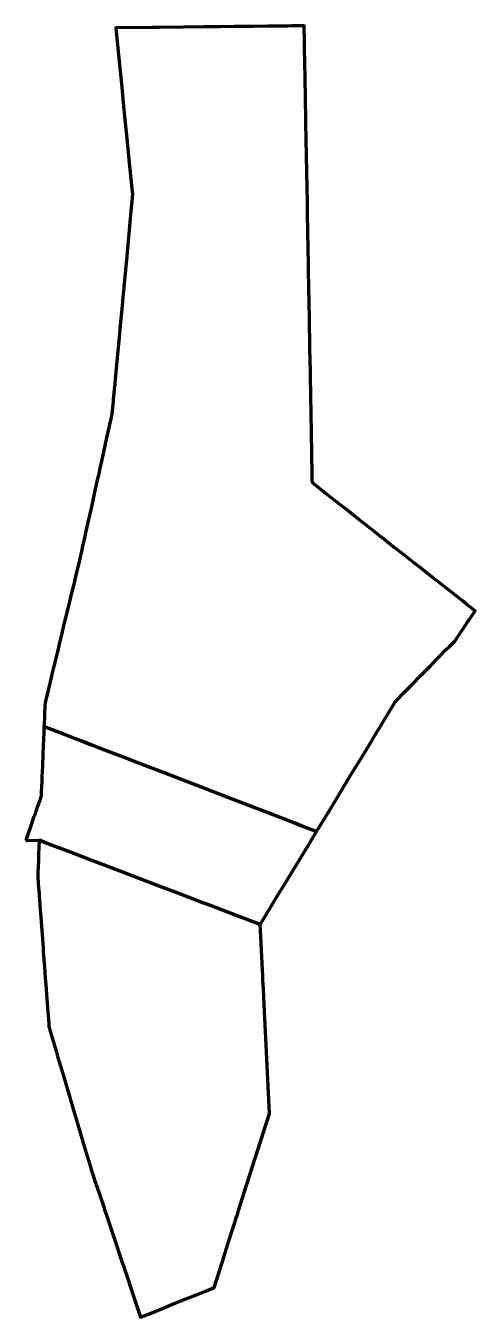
# Model space of a CAD drawing. Header units: metres. Extents: x 808211 to 808280, y 9157159 to 9157356.
import ezdxf

# ---------------------------------------------------------------- set-up
doc = ezdxf.new("R2010")
doc.units = ezdxf.units.M
doc.header["$MEASUREMENT"] = 0
doc.layers.add('2852-21093', color=1, linetype='Continuous')

msp = doc.modelspace()

# ---------------------------------------------------------------- linework, layer by layer
at = {"layer": '2852-21093', "color": 254, "lineweight": 70, "true_color": 0xcccccc}
for points in [[(808213.91, 9157249.21), (808213.88, 9157248.67), (808214.69, 9157248.36), (808216.14, 9157247.8), (808217.07, 9157247.44), (808218.57, 9157246.87), (808219.72, 9157246.43), (808221.06, 9157245.91), (808221.15, 9157245.87), (808223.06, 9157245.14), (808226.34, 9157243.88), (808228.25, 9157243.14), (808232.27, 9157241.59), (808232.92, 9157241.34), (808237.16, 9157239.71), (808239.64, 9157238.76), (808242.54, 9157237.64), (808245.83, 9157236.37), (808247.74, 9157235.64), (808252.19, 9157233.92), (808253.19, 9157233.54), (808253.59, 9157233.38), (808255.07, 9157232.82), (808255.49, 9157232.66), (808255.59, 9157232.82), (808257.59, 9157236.13), (808258.05, 9157236.89), (808258.36, 9157237.39), (808260.63, 9157241.13), (808262.21, 9157243.75), (808263.94, 9157246.59), (808264.37, 9157247.31), (808266.73, 9157251.19), (808267.48, 9157252.43), (808267.56, 9157252.57), (808268.94, 9157253.97), (808269.96, 9157255.01), (808271.48, 9157256.56), (808272.09, 9157257.17), (808272.09, 9157257.18), (808272.86, 9157257.96), (808275.33, 9157260.47), (808275.71, 9157260.86), (808276.2, 9157261.35), (808276.56, 9157261.72), (808276.76, 9157262.02), (808278.2, 9157264.15), (808278.59, 9157264.71), (808278.8, 9157265.02), (808279.12, 9157265.5), (808279.49, 9157266.04), (808279.68, 9157266.33), (808279.52, 9157266.46), (808279.29, 9157266.64), (808278.37, 9157267.36), (808277.69, 9157267.9), (808276.26, 9157269.02), (808274.19, 9157270.65), (808273.45, 9157271.23), (808271.08, 9157273.1), (808270.48, 9157273.56), (808268.96, 9157274.76), (808267.63, 9157275.8), (808267.34, 9157276.03), (808267.24, 9157276.11), (808266.83, 9157276.43), (808265.45, 9157277.52), (808263.7, 9157278.89), (808262.79, 9157279.61), (808261.94, 9157280.28), (808259.82, 9157281.95), (808258.31, 9157283.14), (808256.88, 9157284.25), (808256.81, 9157284.31), (808256.8, 9157284.32), (808256.59, 9157284.48), (808254.84, 9157285.86), (808254.83, 9157286.28), (808254.74, 9157291.23), (808254.72, 9157292.63), (808254.63, 9157297.32), (808254.61, 9157298.27), (808254.53, 9157303.14), (808254.5, 9157304.42), (808254.46, 9157306.59), (808254.39, 9157310.84), (808254.34, 9157313.43), (808254.3, 9157315.53), (808254.25, 9157318.43), (808254.23, 9157319.77), (808254.2, 9157321.06), (808254.14, 9157324.65), (808254.11, 9157326.5), (808254.07, 9157328.5), (808254.02, 9157331.17), (808253.99, 9157333.16), (808253.93, 9157336.02), (808253.9, 9157338.1), (808253.84, 9157341.04), (808253.82, 9157342.37), (808253.8, 9157343.58), (808253.78, 9157344.5), (808253.72, 9157347.75), (808253.64, 9157352.24), (808253.62, 9157353.14), (808253.58, 9157355.63), (808251.78, 9157355.61), (808251.11, 9157355.6), (808250.51, 9157355.6), (808248.03, 9157355.57), (808245.89, 9157355.55), (808242.91, 9157355.52), (808240.84, 9157355.5), (808238.3, 9157355.47), (808235.16, 9157355.44), (808231.46, 9157355.4), (808231, 9157355.39), (808230.39, 9157355.39), (808224.83, 9157355.33), (808225.14, 9157352.22), (808225.45, 9157349.22), (808225.59, 9157347.78), (808225.75, 9157346.23), (808226.03, 9157343.39), (808226.19, 9157341.77), (808226.48, 9157338.93), (808226.85, 9157335.25), (808227.15, 9157332.29), (808227.3, 9157330.79), (808227.39, 9157329.92), (808227.14, 9157327.28), (808226.99, 9157325.64), (808226.88, 9157324.49), (808226.71, 9157322.76), (808226.45, 9157319.88), (808226.3, 9157318.37), (808225.91, 9157314.15), (808225.8, 9157312.99), (808225.7, 9157311.88), (808225.46, 9157309.39), (808225.38, 9157308.51), (808225.24, 9157307.03), (808225.15, 9157306.01), (808224.95, 9157303.91), (808224.69, 9157301.11), (808224.67, 9157300.84), (808224.64, 9157300.57), (808224.45, 9157298.58), (808224.44, 9157298.46), (808224.43, 9157298.31), (808224.25, 9157296.36), (808224.04, 9157295.41), (808224.01, 9157295.32), (808223.99, 9157295.23), (808223.24, 9157291.82), (808223.18, 9157291.56), (808222.98, 9157290.63), (808222.91, 9157290.36), (808222.6, 9157288.94), (808222.57, 9157288.79), (808222.36, 9157287.87), (808222.23, 9157287.27), (808222.06, 9157286.52), (808221.61, 9157284.47), (808221.49, 9157283.92), (808221.17, 9157282.49), (808221.06, 9157282), (808220.68, 9157280.26), (808220.49, 9157279.42), (808220.23, 9157278.27), (808220.06, 9157277.48), (808219.78, 9157276.2), (808219.6, 9157275.41), (808219.36, 9157274.31), (808219.34, 9157274.23), (808218.9, 9157272.43), (808218.59, 9157271.14), (808218.46, 9157270.61), (808217.99, 9157268.66), (808217.67, 9157267.32), (808217.43, 9157266.32), (808216.83, 9157263.83), (808216.55, 9157262.69), (808216.22, 9157261.3), (808215.97, 9157260.26), (808215.69, 9157259.13), (808215.58, 9157258.65), (808215.3, 9157257.51), (808215.08, 9157256.61), (808214.82, 9157255.51), (808214.56, 9157254.44), (808214.46, 9157254.02), (808214.11, 9157252.57), (808214.04, 9157252.27), (808214.02, 9157251.84), (808213.97, 9157250.61), (808213.94, 9157249.91)], [(808212.92, 9157225.92), (808212.96, 9157225.45), (808212.98, 9157225.14), (808213.01, 9157224.69), (808213.13, 9157223.1), (808213.15, 9157222.81), (808213.19, 9157222.28), (808213.31, 9157220.64), (808213.39, 9157219.61), (808213.45, 9157218.81), (808213.63, 9157216.3), (808213.69, 9157215.51), (808213.73, 9157214.93), (808213.77, 9157214.37), (808213.82, 9157213.71), (808213.95, 9157211.95), (808214.02, 9157211.07), (808214.08, 9157210.27), (808214.19, 9157208.77), (808214.26, 9157207.72), (808214.35, 9157206.58), (808214.42, 9157205.64), (808214.5, 9157204.6), (808214.6, 9157203.2), (808214.62, 9157202.87), (808214.98, 9157201.65), (808215.08, 9157201.33), (808215.73, 9157199.12), (808215.87, 9157198.64), (808215.96, 9157198.34), (808216.4, 9157196.86), (808216.95, 9157194.99), (808217.21, 9157194.14), (808217.83, 9157192.04), (808218.4, 9157190.12), (808219.32, 9157187), (808220.18, 9157184.09), (808220.96, 9157181.47), (808221.08, 9157181.07), (808221.81, 9157178.9), (808221.85, 9157178.78), (808223.04, 9157175.23), (808223.07, 9157175.14), (808223.52, 9157173.79), (808224.65, 9157170.42), (808225.73, 9157167.19), (808226.11, 9157166.05), (808226.22, 9157165.73), (808227.55, 9157161.75), (808227.76, 9157161.13), (808227.81, 9157160.99), (808228.63, 9157158.53), (808229.84, 9157159.01), (808232.31, 9157160.01), (808233.24, 9157160.39), (808235.7, 9157161.38), (808237.27, 9157162.01), (808238.53, 9157162.52), (808239.85, 9157163.06), (808240.71, 9157165.75), (808240.91, 9157166.4), (808241.17, 9157167.2), (808242.11, 9157170.16), (808242.52, 9157171.45), (808243, 9157172.98), (808243.22, 9157173.68), (808243.35, 9157174.07), (808243.59, 9157174.82), (808244.19, 9157176.72), (808244.85, 9157178.81), (808248.29, 9157189.64), (808247.43, 9157207.3), (808247.37, 9157208.57), (808247.3, 9157209.99), (808247.27, 9157210.75), (808247.23, 9157211.56), (808246.94, 9157217.54), (808246.89, 9157218.47), (808246.88, 9157218.48), (808246.86, 9157218.49), (808246.83, 9157218.5), (808245.57, 9157218.98), (808244.51, 9157219.38), (808243.82, 9157219.64), (808239.35, 9157221.35), (808237.79, 9157221.94), (808233.87, 9157223.44), (808232.16, 9157224.08), (808228.7, 9157225.4), (808226.49, 9157226.25), (808223.03, 9157227.57), (808222.87, 9157227.63), (808221.24, 9157228.25), (808218.66, 9157229.23), (808218, 9157229.48), (808216.6, 9157230.01), (808215.09, 9157230.59), (808214.16, 9157230.94), (808213.2, 9157231.31), (808213.15, 9157231.33), (808213.15, 9157231.3), (808213.1, 9157230.19), (808213.06, 9157229.18), (808213.02, 9157228.28), (808212.94, 9157226.42)]]:
    msp.add_lwpolyline(points, close=True, dxfattribs=at)
at = {"layer": '2852-21093', "color": 131, "lineweight": 70, "true_color": 0xbbffff}
msp.add_lwpolyline([(808211.11, 9157231.27), (808211.24, 9157231.27), (808213.15, 9157231.33), (808213.2, 9157231.31), (808214.16, 9157230.94), (808215.09, 9157230.59), (808216.6, 9157230.01), (808218, 9157229.48), (808218.66, 9157229.23), (808221.24, 9157228.25), (808222.87, 9157227.63), (808223.03, 9157227.57), (808226.49, 9157226.25), (808228.7, 9157225.4), (808232.16, 9157224.08), (808233.87, 9157223.44), (808237.79, 9157221.94), (808239.35, 9157221.35), (808243.82, 9157219.64), (808244.51, 9157219.38), (808245.57, 9157218.98), (808246.83, 9157218.5), (808246.86, 9157218.49), (808246.88, 9157218.48), (808246.89, 9157218.47), (808246.89, 9157218.48), (808248.2, 9157220.64), (808249.64, 9157223.02), (808250.65, 9157224.68), (808253.01, 9157228.57), (808254.29, 9157230.69), (808255.49, 9157232.66), (808255.07, 9157232.82), (808253.59, 9157233.38), (808253.19, 9157233.54), (808252.19, 9157233.92), (808247.74, 9157235.64), (808245.83, 9157236.37), (808242.54, 9157237.64), (808239.64, 9157238.76), (808237.16, 9157239.71), (808232.92, 9157241.34), (808232.27, 9157241.59), (808228.25, 9157243.14), (808226.34, 9157243.88), (808223.06, 9157245.14), (808221.15, 9157245.87), (808221.06, 9157245.91), (808219.72, 9157246.43), (808218.57, 9157246.87), (808217.07, 9157247.44), (808216.14, 9157247.8), (808214.69, 9157248.36), (808213.88, 9157248.67), (808213.84, 9157247.7), (808213.8, 9157246.69), (808213.77, 9157245.88), (808213.63, 9157242.77), (808213.59, 9157241.67), (808213.57, 9157241.15), (808213.53, 9157240.41), (808213.49, 9157239.47), (808213.46, 9157238.74), (808213.44, 9157238.1), (808213.17, 9157237.31), (808212.8, 9157236.23), (808212.46, 9157235.22), (808212.3, 9157234.78), (808211.88, 9157233.54), (808211.71, 9157233.04), (808211.23, 9157231.63)], close=True, dxfattribs=at)

doc.saveas('drawing.dxf')
